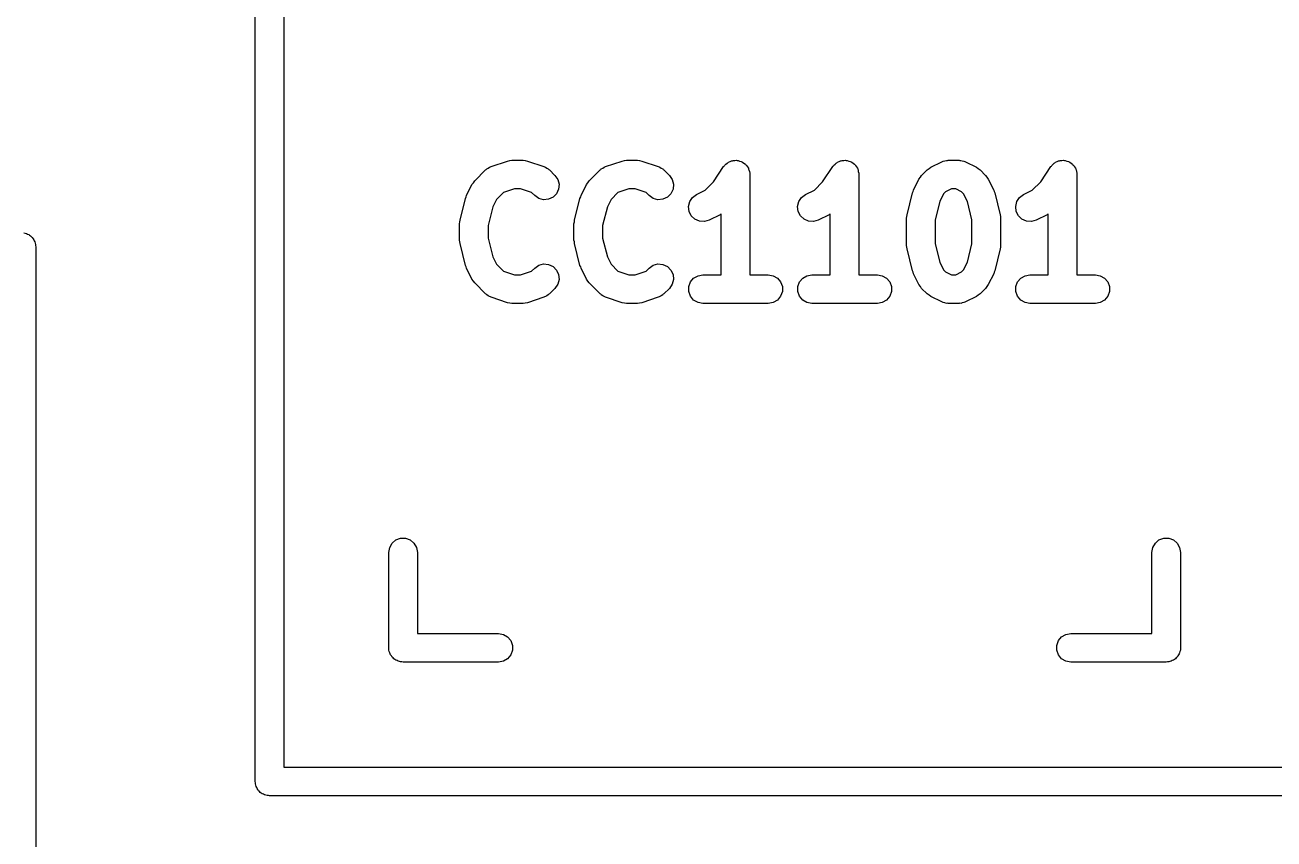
# Model space of a CAD drawing. Extents: x 10 to 287, y -200 to -10.
# Drawn here: x 185.92 to 192.47, y -60.5 to -56.24 of the extents above; entities that cross this region are included whole.
import ezdxf

# ---------------------------------------------------------------- set-up
doc = ezdxf.new("R2010")
doc.units = 0
doc.header["$MEASUREMENT"] = 0
doc.layers.add('BLACK', color=7, linetype='CONTINUOUS')

msp = doc.modelspace()

# ---------------------------------------------------------------- linework, layer by layer
at = {"layer": 'Black'}
for p, q in [((187.125, -60.2), (187.125, -54.8)), ((187.275, -55.9811), (187.275, -60.125)), ((188.362, -56.9788), (188.448, -56.9503)), ((188.448, -56.9503), (188.46, -56.9485)), ((188.46, -56.9485), (188.471, -56.9464)), ((188.471, -56.9464), (188.529, -56.9464)), ((188.529, -56.9464), (188.54, -56.9485)), ((188.54, -56.9485), (188.552, -56.9503)), ((188.552, -56.9503), (188.638, -56.9788)), ((188.962, -56.9788), (189.048, -56.9503)), ((189.048, -56.9503), (189.06, -56.9485)), ((189.06, -56.9485), (189.071, -56.9464)), ((189.071, -56.9464), (189.129, -56.9464)), ((189.129, -56.9464), (189.14, -56.9485)), ((189.14, -56.9485), (189.152, -56.9503)), ((189.152, -56.9503), (189.238, -56.9788)), ((189.605, -56.9565), (189.614, -56.9534)), ((189.614, -56.9534), (189.622, -56.9494)), ((189.622, -56.9494), (189.626, -56.949)), ((189.626, -56.949), (189.63, -56.9476)), ((189.63, -56.9476), (189.639, -56.9476)), ((189.639, -56.9476), (189.648, -56.9466)), ((189.648, -56.9466), (189.652, -56.9476)), ((189.652, -56.9476), (189.656, -56.9476)), ((189.656, -56.9476), (189.664, -56.9506)), ((189.664, -56.9506), (189.673, -56.9527)), ((189.673, -56.9527), (189.676, -56.9551)), ((190.177, -56.9565), (190.185, -56.9534)), ((190.185, -56.9534), (190.193, -56.9494)), ((190.193, -56.9494), (190.197, -56.949)), ((190.197, -56.949), (190.201, -56.9476)), ((190.201, -56.9476), (190.21, -56.9476)), ((190.21, -56.9476), (190.219, -56.9466)), ((190.219, -56.9466), (190.223, -56.9476)), ((190.223, -56.9476), (190.227, -56.9476)), ((190.227, -56.9476), (190.236, -56.9506)), ((190.236, -56.9506), (190.244, -56.9527)), ((190.244, -56.9527), (190.248, -56.9551)), ((190.666, -56.9829), (190.724, -56.9543)), ((190.724, -56.9543), (190.728, -56.9531)), ((190.728, -56.9531), (190.731, -56.951)), ((190.731, -56.951), (190.74, -56.9494)), ((190.74, -56.9494), (190.749, -56.9469)), ((190.749, -56.9469), (190.753, -56.9472)), ((190.753, -56.9472), (190.757, -56.9464)), ((190.757, -56.9464), (190.814, -56.9464)), ((190.814, -56.9464), (190.819, -56.9472)), ((190.819, -56.9472), (190.823, -56.9469)), ((190.823, -56.9469), (190.831, -56.9494)), ((190.831, -56.9494), (190.84, -56.951)), ((190.84, -56.951), (190.844, -56.9531)), ((190.844, -56.9531), (190.848, -56.9543)), ((190.848, -56.9543), (190.905, -56.9829)), ((191.32, -56.9565), (191.328, -56.9534)), ((191.328, -56.9534), (191.336, -56.9494)), ((191.336, -56.9494), (191.34, -56.949)), ((191.34, -56.949), (191.344, -56.9476)), ((191.344, -56.9476), (191.353, -56.9476)), ((191.353, -56.9476), (191.362, -56.9466)), ((191.362, -56.9466), (191.366, -56.9476)), ((191.366, -56.9476), (191.37, -56.9476)), ((191.37, -56.9476), (191.379, -56.9506)), ((191.379, -56.9506), (191.387, -56.9527)), ((191.387, -56.9527), (191.391, -56.9551)), ((188.276, -57.0541), (188.333, -56.997)), ((188.333, -56.997), (188.336, -56.9945)), ((188.336, -56.9945), (188.339, -56.9913)), ((188.339, -56.9913), (188.347, -56.9871)), ((188.347, -56.9871), (188.354, -56.982)), ((188.354, -56.982), (188.358, -56.9809)), ((188.358, -56.9809), (188.362, -56.9788)), ((188.638, -56.9788), (188.642, -56.9809)), ((188.642, -56.9809), (188.646, -56.982)), ((188.646, -56.982), (188.653, -56.9871)), ((188.653, -56.9871), (188.661, -56.9913)), ((188.661, -56.9913), (188.664, -56.9945)), ((188.664, -56.9945), (188.667, -56.997)), ((188.667, -56.997), (188.696, -57.0255)), ((188.876, -57.0541), (188.933, -56.997)), ((188.933, -56.997), (188.936, -56.9945)), ((188.936, -56.9945), (188.939, -56.9913)), ((188.939, -56.9913), (188.947, -56.9871)), ((188.947, -56.9871), (188.954, -56.982)), ((188.954, -56.982), (188.958, -56.9809)), ((188.958, -56.9809), (188.962, -56.9788)), ((189.238, -56.9788), (189.242, -56.9809)), ((189.242, -56.9809), (189.246, -56.982)), ((189.246, -56.982), (189.253, -56.9871)), ((189.253, -56.9871), (189.261, -56.9913)), ((189.261, -56.9913), (189.264, -56.9945)), ((189.264, -56.9945), (189.267, -56.997)), ((189.267, -56.997), (189.296, -57.0255)), ((189.527, -57.0594), (189.58, -56.9798)), ((189.58, -56.9798), (189.583, -56.9768)), ((189.583, -56.9768), (189.585, -56.9732)), ((189.585, -56.9732), (189.592, -56.9675)), ((189.592, -56.9675), (189.598, -56.961)), ((189.598, -56.961), (189.602, -56.9591)), ((189.602, -56.9591), (189.605, -56.9565)), ((189.676, -56.9551), (189.68, -56.9565)), ((189.68, -56.9565), (189.687, -56.9622)), ((189.687, -56.9622), (189.695, -56.9672)), ((189.695, -56.9672), (189.697, -56.9705)), ((189.697, -56.9705), (189.7, -56.9732)), ((189.7, -56.9732), (189.705, -56.981)), ((189.705, -56.981), (189.71, -56.9882)), ((189.71, -56.9882), (189.711, -56.9922)), ((189.711, -56.9922), (189.713, -56.9958)), ((189.713, -56.9958), (189.715, -57.0046)), ((189.715, -57.0046), (189.717, -57.0132)), ((189.717, -57.0132), (189.717, -57.0173)), ((189.717, -57.0173), (189.718, -57.0214)), ((190.099, -57.0594), (190.152, -56.9798)), ((190.152, -56.9798), (190.155, -56.9768)), ((190.155, -56.9768), (190.157, -56.9732)), ((190.157, -56.9732), (190.164, -56.9675)), ((190.164, -56.9675), (190.17, -56.961)), ((190.17, -56.961), (190.174, -56.9591)), ((190.174, -56.9591), (190.177, -56.9565)), ((190.248, -56.9551), (190.252, -56.9565)), ((190.252, -56.9565), (190.259, -56.9622)), ((190.259, -56.9622), (190.266, -56.9672)), ((190.266, -56.9672), (190.269, -56.9705)), ((190.269, -56.9705), (190.272, -56.9732)), ((190.272, -56.9732), (190.276, -56.981)), ((190.276, -56.981), (190.282, -56.9882)), ((190.282, -56.9882), (190.283, -56.9922)), ((190.283, -56.9922), (190.285, -56.9958)), ((190.285, -56.9958), (190.286, -57.0046)), ((190.286, -57.0046), (190.289, -57.0132)), ((190.289, -57.0132), (190.289, -57.0173)), ((190.289, -57.0173), (190.289, -57.0214)), ((190.618, -57.0255), (190.647, -56.997)), ((190.647, -56.997), (190.657, -56.9901)), ((190.657, -56.9901), (190.666, -56.9829)), ((190.905, -56.9829), (190.915, -56.9901)), ((190.915, -56.9901), (190.924, -56.997)), ((190.924, -56.997), (190.953, -57.0255)), ((191.242, -57.0594), (191.295, -56.9798)), ((191.295, -56.9798), (191.298, -56.9768)), ((191.298, -56.9768), (191.3, -56.9732)), ((191.3, -56.9732), (191.307, -56.9675)), ((191.307, -56.9675), (191.313, -56.961)), ((191.313, -56.961), (191.316, -56.9591)), ((191.316, -56.9591), (191.32, -56.9565)), ((191.391, -56.9551), (191.395, -56.9565)), ((191.395, -56.9565), (191.401, -56.9622)), ((191.401, -56.9622), (191.409, -56.9672)), ((191.409, -56.9672), (191.411, -56.9705)), ((191.411, -56.9705), (191.415, -56.9732)), ((191.415, -56.9732), (191.419, -56.981)), ((191.419, -56.981), (191.424, -56.9882)), ((191.424, -56.9882), (191.426, -56.9922)), ((191.426, -56.9922), (191.428, -56.9958)), ((191.428, -56.9958), (191.429, -57.0046)), ((191.429, -57.0046), (191.432, -57.0132)), ((191.432, -57.0132), (191.431, -57.0173)), ((191.431, -57.0173), (191.432, -57.0214)), ((188.233, -57.1307), (188.261, -57.0736)), ((188.261, -57.0736), (188.269, -57.0639)), ((188.269, -57.0639), (188.276, -57.0541)), ((188.696, -57.0255), (188.711, -57.0469)), ((188.711, -57.0469), (188.718, -57.072)), ((188.718, -57.072), (188.715, -57.098)), ((188.833, -57.1307), (188.861, -57.0736)), ((188.861, -57.0736), (188.869, -57.0639)), ((188.869, -57.0639), (188.876, -57.0541)), ((189.296, -57.0255), (189.311, -57.0469)), ((189.311, -57.0469), (189.318, -57.072)), ((189.318, -57.072), (189.315, -57.098)), ((189.484, -57.1026), (189.527, -57.0594)), ((189.718, -57.0214), (189.718, -57.5464)), ((190.056, -57.1026), (190.099, -57.0594)), ((190.289, -57.0214), (190.289, -57.5464)), ((190.576, -57.1022), (190.604, -57.045)), ((190.604, -57.045), (190.612, -57.0354)), ((190.612, -57.0354), (190.618, -57.0255)), ((190.953, -57.0255), (190.96, -57.0354)), ((190.96, -57.0354), (190.967, -57.045)), ((190.967, -57.045), (190.996, -57.1022)), ((191.198, -57.1026), (191.242, -57.0594)), ((191.432, -57.0214), (191.432, -57.5464)), ((188.199, -57.2604), (188.227, -57.1461)), ((188.227, -57.1461), (188.231, -57.1386)), ((188.231, -57.1386), (188.233, -57.1307)), ((188.426, -57.1156), (188.39, -57.1516)), ((188.484, -57.0964), (188.426, -57.1156)), ((188.516, -57.0964), (188.484, -57.0964)), ((188.574, -57.1156), (188.516, -57.0964)), ((188.59, -57.1316), (188.574, -57.1156)), ((188.611, -57.1465), (188.59, -57.1316)), ((188.636, -57.1533), (188.611, -57.1465)), ((188.686, -57.14), (188.662, -57.151)), ((188.704, -57.1216), (188.686, -57.14)), ((188.715, -57.098), (188.704, -57.1216)), ((188.799, -57.2604), (188.827, -57.1461)), ((188.827, -57.1461), (188.831, -57.1386)), ((188.831, -57.1386), (188.833, -57.1307)), ((189.026, -57.1156), (188.99, -57.1516)), ((189.084, -57.0964), (189.026, -57.1156)), ((189.116, -57.0964), (189.084, -57.0964)), ((189.174, -57.1156), (189.116, -57.0964)), ((189.19, -57.1316), (189.174, -57.1156)), ((189.211, -57.1465), (189.19, -57.1316)), ((189.236, -57.1533), (189.211, -57.1465)), ((189.286, -57.14), (189.262, -57.151)), ((189.304, -57.1216), (189.286, -57.14)), ((189.315, -57.098), (189.304, -57.1216)), ((189.403, -57.163), (189.417, -57.1413)), ((189.417, -57.1413), (189.438, -57.1258)), ((189.438, -57.1258), (189.484, -57.1026)), ((189.974, -57.163), (189.988, -57.1413)), ((189.988, -57.1413), (190.009, -57.1258)), ((190.009, -57.1258), (190.056, -57.1026)), ((190.542, -57.2318), (190.57, -57.1175)), ((190.57, -57.1175), (190.573, -57.11)), ((190.573, -57.11), (190.576, -57.1022)), ((190.733, -57.123), (190.714, -57.1619)), ((190.744, -57.1116), (190.733, -57.123)), ((190.775, -57.0964), (190.744, -57.1116)), ((190.797, -57.0964), (190.775, -57.0964)), ((190.827, -57.1116), (190.797, -57.0964)), ((190.838, -57.123), (190.827, -57.1116)), ((190.858, -57.1619), (190.838, -57.123)), ((190.996, -57.1022), (190.998, -57.11)), ((190.998, -57.11), (191.001, -57.1175)), ((191.001, -57.1175), (191.03, -57.2318)), ((191.117, -57.163), (191.131, -57.1413)), ((191.131, -57.1413), (191.152, -57.1258)), ((191.152, -57.1258), (191.198, -57.1026)), ((188.371, -57.1905), (188.346, -57.2878)), ((188.39, -57.1516), (188.371, -57.1905)), ((188.662, -57.151), (188.636, -57.1533)), ((188.971, -57.1905), (188.946, -57.2878)), ((188.99, -57.1516), (188.971, -57.1905)), ((189.262, -57.151), (189.236, -57.1533)), ((189.397, -57.1884), (189.403, -57.163)), ((189.4, -57.2142), (189.397, -57.1884)), ((189.411, -57.2375), (189.4, -57.2142)), ((189.968, -57.1884), (189.974, -57.163)), ((189.971, -57.2142), (189.968, -57.1884)), ((189.983, -57.2375), (189.971, -57.2142)), ((190.714, -57.1619), (190.689, -57.2592)), ((190.882, -57.2592), (190.858, -57.1619)), ((191.111, -57.1884), (191.117, -57.163)), ((191.114, -57.2142), (191.111, -57.1884)), ((191.125, -57.2375), (191.114, -57.2142)), ((188.196, -57.2786), (188.198, -57.2695)), ((188.196, -57.3643), (188.196, -57.2786)), ((188.198, -57.2695), (188.199, -57.2604)), ((188.796, -57.2786), (188.798, -57.2695)), ((188.796, -57.3643), (188.796, -57.2786)), ((188.798, -57.2695), (188.799, -57.2604)), ((189.43, -57.2554), (189.411, -57.2375)), ((189.454, -57.2658), (189.43, -57.2554)), ((189.48, -57.2674), (189.454, -57.2658)), ((189.505, -57.2599), (189.48, -57.2674)), ((189.562, -57.2314), (189.505, -57.2599)), ((189.568, -57.2271), (189.562, -57.2314)), ((189.568, -57.5464), (189.568, -57.2271)), ((190.002, -57.2554), (189.983, -57.2375)), ((190.025, -57.2658), (190.002, -57.2554)), ((190.051, -57.2674), (190.025, -57.2658)), ((190.076, -57.2599), (190.051, -57.2674)), ((190.134, -57.2314), (190.076, -57.2599)), ((190.139, -57.2271), (190.134, -57.2314)), ((190.139, -57.5464), (190.139, -57.2271)), ((190.539, -57.25), (190.541, -57.241)), ((190.539, -57.3929), (190.539, -57.25)), ((190.541, -57.241), (190.542, -57.2318)), ((190.689, -57.2592), (190.689, -57.3836)), ((190.882, -57.3836), (190.882, -57.2592)), ((191.03, -57.2318), (191.031, -57.241)), ((191.031, -57.241), (191.032, -57.25)), ((191.032, -57.25), (191.032, -57.3929)), ((191.144, -57.2554), (191.125, -57.2375)), ((191.168, -57.2658), (191.144, -57.2554)), ((191.194, -57.2674), (191.168, -57.2658)), ((191.219, -57.2599), (191.194, -57.2674)), ((191.276, -57.2314), (191.219, -57.2599)), ((191.282, -57.2271), (191.276, -57.2314)), ((191.282, -57.5464), (191.282, -57.2271)), ((185.913, -57.3261), (185.919, -57.3284)), ((185.919, -57.3284), (185.926, -57.3295)), ((185.926, -57.3295), (185.931, -57.3328)), ((185.931, -57.3328), (185.938, -57.335)), ((185.938, -57.335), (185.943, -57.3393)), ((185.943, -57.3393), (185.948, -57.3425)), ((185.948, -57.3425), (185.952, -57.3476)), ((188.346, -57.2878), (188.346, -57.3551)), ((188.946, -57.2878), (188.946, -57.3551)), ((185.952, -57.3476), (185.957, -57.3518)), ((185.957, -57.3518), (185.961, -57.3575)), ((185.961, -57.3575), (185.965, -57.3625)), ((185.965, -57.3625), (185.967, -57.3687)), ((185.967, -57.3687), (185.97, -57.3743)), ((185.97, -57.3743), (185.972, -57.3808)), ((185.972, -57.3808), (185.974, -57.387)), ((185.974, -57.387), (185.974, -57.3935)), ((185.974, -57.3935), (185.975, -57.4)), ((185.975, -57.4), (185.975, -60.6)), ((188.198, -57.3733), (188.196, -57.3643)), ((188.199, -57.3825), (188.198, -57.3733)), ((188.227, -57.4968), (188.199, -57.3825)), ((188.346, -57.3551), (188.371, -57.4524)), ((188.798, -57.3733), (188.796, -57.3643)), ((188.799, -57.3825), (188.798, -57.3733)), ((188.827, -57.4968), (188.799, -57.3825)), ((188.946, -57.3551), (188.971, -57.4524)), ((190.541, -57.4019), (190.539, -57.3929)), ((190.542, -57.411), (190.541, -57.4019)), ((190.57, -57.5253), (190.542, -57.411)), ((190.689, -57.3836), (190.714, -57.481)), ((190.858, -57.481), (190.882, -57.3836)), ((191.03, -57.411), (191.001, -57.5253)), ((191.031, -57.4019), (191.03, -57.411)), ((191.032, -57.3929), (191.031, -57.4019)), ((188.371, -57.4524), (188.39, -57.4913)), ((188.971, -57.4524), (188.99, -57.4913)), ((188.231, -57.5043), (188.227, -57.4968)), ((188.233, -57.5121), (188.231, -57.5043)), ((188.261, -57.5693), (188.233, -57.5121)), ((188.39, -57.4913), (188.426, -57.5273)), ((188.426, -57.5273), (188.484, -57.5464)), ((188.516, -57.5464), (188.574, -57.5273)), ((188.574, -57.5273), (188.59, -57.5113)), ((188.59, -57.5113), (188.611, -57.4963)), ((188.611, -57.4963), (188.636, -57.4896)), ((188.636, -57.4896), (188.662, -57.4918)), ((188.662, -57.4918), (188.686, -57.5028)), ((188.686, -57.5028), (188.704, -57.5213)), ((188.704, -57.5213), (188.715, -57.5449)), ((188.831, -57.5043), (188.827, -57.4968)), ((188.833, -57.5121), (188.831, -57.5043)), ((188.861, -57.5693), (188.833, -57.5121)), ((188.99, -57.4913), (189.026, -57.5273)), ((189.026, -57.5273), (189.084, -57.5464)), ((189.116, -57.5464), (189.174, -57.5273)), ((189.174, -57.5273), (189.19, -57.5113)), ((189.19, -57.5113), (189.211, -57.4963)), ((189.211, -57.4963), (189.236, -57.4896)), ((189.236, -57.4896), (189.262, -57.4918)), ((189.262, -57.4918), (189.286, -57.5028)), ((189.286, -57.5028), (189.304, -57.5213)), ((189.304, -57.5213), (189.315, -57.5449)), ((190.573, -57.5328), (190.57, -57.5253)), ((190.576, -57.5407), (190.573, -57.5328)), ((190.604, -57.5978), (190.576, -57.5407)), ((190.714, -57.481), (190.733, -57.5199)), ((190.733, -57.5199), (190.744, -57.5312)), ((190.744, -57.5312), (190.775, -57.5464)), ((190.797, -57.5464), (190.827, -57.5312)), ((190.827, -57.5312), (190.838, -57.5199)), ((190.838, -57.5199), (190.858, -57.481)), ((190.996, -57.5407), (190.967, -57.5978)), ((190.998, -57.5328), (190.996, -57.5407)), ((191.001, -57.5253), (190.998, -57.5328)), ((188.269, -57.5789), (188.261, -57.5693)), ((188.276, -57.5887), (188.269, -57.5789)), ((188.333, -57.6459), (188.276, -57.5887)), ((188.484, -57.5464), (188.516, -57.5464)), ((188.711, -57.596), (188.696, -57.6173)), ((188.718, -57.5708), (188.711, -57.596)), ((188.715, -57.5449), (188.718, -57.5708)), ((188.869, -57.5789), (188.861, -57.5693)), ((188.876, -57.5887), (188.869, -57.5789)), ((188.933, -57.6459), (188.876, -57.5887)), ((189.084, -57.5464), (189.116, -57.5464)), ((189.311, -57.596), (189.296, -57.6173)), ((189.318, -57.5708), (189.311, -57.596)), ((189.315, -57.5449), (189.318, -57.5708)), ((189.398, -57.6084), (189.406, -57.5839)), ((189.398, -57.6345), (189.398, -57.6084)), ((189.406, -57.5839), (189.423, -57.564)), ((189.423, -57.564), (189.446, -57.551)), ((189.446, -57.551), (189.471, -57.5464)), ((189.471, -57.5464), (189.568, -57.5464)), ((189.718, -57.5464), (189.814, -57.5464)), ((189.814, -57.5464), (189.84, -57.551)), ((189.84, -57.551), (189.862, -57.564)), ((189.862, -57.564), (189.879, -57.5839)), ((189.879, -57.5839), (189.888, -57.6084)), ((189.888, -57.6084), (189.888, -57.6345)), ((189.969, -57.6084), (189.978, -57.5839)), ((189.969, -57.6345), (189.969, -57.6084)), ((189.978, -57.5839), (189.995, -57.564)), ((189.995, -57.564), (190.017, -57.551)), ((190.017, -57.551), (190.043, -57.5464)), ((190.043, -57.5464), (190.139, -57.5464)), ((190.289, -57.5464), (190.386, -57.5464)), ((190.386, -57.5464), (190.411, -57.551)), ((190.411, -57.551), (190.434, -57.564)), ((190.434, -57.564), (190.451, -57.5839)), ((190.451, -57.5839), (190.46, -57.6084)), ((190.46, -57.6084), (190.46, -57.6345)), ((190.612, -57.6075), (190.604, -57.5978)), ((190.618, -57.6173), (190.612, -57.6075)), ((190.775, -57.5464), (190.797, -57.5464)), ((190.96, -57.6075), (190.953, -57.6173)), ((190.967, -57.5978), (190.96, -57.6075)), ((191.112, -57.6084), (191.121, -57.5839)), ((191.112, -57.6345), (191.112, -57.6084)), ((191.121, -57.5839), (191.138, -57.564)), ((191.138, -57.564), (191.16, -57.551)), ((191.16, -57.551), (191.186, -57.5464)), ((191.186, -57.5464), (191.282, -57.5464)), ((191.432, -57.5464), (191.529, -57.5464)), ((191.529, -57.5464), (191.554, -57.551)), ((191.554, -57.551), (191.577, -57.564)), ((191.577, -57.564), (191.594, -57.5839)), ((191.594, -57.5839), (191.602, -57.6084)), ((191.602, -57.6084), (191.602, -57.6345)), ((188.336, -57.6484), (188.333, -57.6459)), ((188.339, -57.6516), (188.336, -57.6484)), ((188.347, -57.6558), (188.339, -57.6516)), ((188.354, -57.6608), (188.347, -57.6558)), ((188.358, -57.6619), (188.354, -57.6608)), ((188.362, -57.664), (188.358, -57.6619)), ((188.448, -57.6926), (188.362, -57.664)), ((188.638, -57.664), (188.552, -57.6926)), ((188.642, -57.6619), (188.638, -57.664)), ((188.646, -57.6608), (188.642, -57.6619)), ((188.653, -57.6558), (188.646, -57.6608)), ((188.661, -57.6516), (188.653, -57.6558)), ((188.664, -57.6484), (188.661, -57.6516)), ((188.667, -57.6459), (188.664, -57.6484)), ((188.696, -57.6173), (188.667, -57.6459)), ((188.936, -57.6484), (188.933, -57.6459)), ((188.939, -57.6516), (188.936, -57.6484)), ((188.947, -57.6558), (188.939, -57.6516)), ((188.954, -57.6608), (188.947, -57.6558)), ((188.958, -57.6619), (188.954, -57.6608)), ((188.962, -57.664), (188.958, -57.6619)), ((189.048, -57.6926), (188.962, -57.664)), ((189.238, -57.664), (189.152, -57.6926)), ((189.242, -57.6619), (189.238, -57.664)), ((189.246, -57.6608), (189.242, -57.6619)), ((189.253, -57.6558), (189.246, -57.6608)), ((189.261, -57.6516), (189.253, -57.6558)), ((189.264, -57.6484), (189.261, -57.6516)), ((189.267, -57.6459), (189.264, -57.6484)), ((189.296, -57.6173), (189.267, -57.6459)), ((189.406, -57.6589), (189.398, -57.6345)), ((189.423, -57.6789), (189.406, -57.6589)), ((189.879, -57.6589), (189.862, -57.6789)), ((189.888, -57.6345), (189.879, -57.6589)), ((189.978, -57.6589), (189.969, -57.6345)), ((189.995, -57.6789), (189.978, -57.6589)), ((190.451, -57.6589), (190.434, -57.6789)), ((190.46, -57.6345), (190.451, -57.6589)), ((190.647, -57.6459), (190.618, -57.6173)), ((190.657, -57.6528), (190.647, -57.6459)), ((190.666, -57.6599), (190.657, -57.6528)), ((190.724, -57.6885), (190.666, -57.6599)), ((190.905, -57.6599), (190.848, -57.6885)), ((190.915, -57.6528), (190.905, -57.6599)), ((190.924, -57.6459), (190.915, -57.6528)), ((190.953, -57.6173), (190.924, -57.6459)), ((191.121, -57.6589), (191.112, -57.6345)), ((191.138, -57.6789), (191.121, -57.6589)), ((191.594, -57.6589), (191.577, -57.6789)), ((191.602, -57.6345), (191.594, -57.6589)), ((188.46, -57.6943), (188.448, -57.6926)), ((188.471, -57.6964), (188.46, -57.6943)), ((188.529, -57.6964), (188.471, -57.6964)), ((188.54, -57.6943), (188.529, -57.6964)), ((188.552, -57.6926), (188.54, -57.6943)), ((189.06, -57.6943), (189.048, -57.6926)), ((189.071, -57.6964), (189.06, -57.6943)), ((189.129, -57.6964), (189.071, -57.6964)), ((189.14, -57.6943), (189.129, -57.6964)), ((189.152, -57.6926), (189.14, -57.6943)), ((189.446, -57.6919), (189.423, -57.6789)), ((189.471, -57.6964), (189.446, -57.6919)), ((189.814, -57.6964), (189.471, -57.6964)), ((189.84, -57.6919), (189.814, -57.6964)), ((189.862, -57.6789), (189.84, -57.6919)), ((190.017, -57.6919), (189.995, -57.6789)), ((190.043, -57.6964), (190.017, -57.6919)), ((190.386, -57.6964), (190.043, -57.6964)), ((190.411, -57.6919), (190.386, -57.6964)), ((190.434, -57.6789), (190.411, -57.6919)), ((190.728, -57.6897), (190.724, -57.6885)), ((190.731, -57.6919), (190.728, -57.6897)), ((190.74, -57.6934), (190.731, -57.6919)), ((190.749, -57.6959), (190.74, -57.6934)), ((190.753, -57.6957), (190.749, -57.6959)), ((190.757, -57.6964), (190.753, -57.6957)), ((190.814, -57.6964), (190.757, -57.6964)), ((190.819, -57.6957), (190.814, -57.6964)), ((190.823, -57.6959), (190.819, -57.6957)), ((190.831, -57.6934), (190.823, -57.6959)), ((190.84, -57.6919), (190.831, -57.6934)), ((190.844, -57.6897), (190.84, -57.6919)), ((190.848, -57.6885), (190.844, -57.6897)), ((191.16, -57.6919), (191.138, -57.6789)), ((191.186, -57.6964), (191.16, -57.6919)), ((191.529, -57.6964), (191.186, -57.6964)), ((191.554, -57.6919), (191.529, -57.6964)), ((191.577, -57.6789), (191.554, -57.6919)), ((187.825, -59), (187.83, -58.9743)), ((187.83, -58.9743), (187.843, -58.9518)), ((187.843, -58.9518), (187.862, -58.935)), ((187.862, -58.935), (187.887, -58.9261)), ((187.887, -58.9261), (187.913, -58.9261)), ((187.913, -58.9261), (187.938, -58.935)), ((187.938, -58.935), (187.957, -58.9518)), ((187.957, -58.9518), (187.97, -58.9743)), ((187.97, -58.9743), (187.975, -59)), ((191.825, -59), (191.83, -58.9743)), ((191.83, -58.9743), (191.843, -58.9518)), ((191.843, -58.9518), (191.862, -58.935)), ((191.862, -58.935), (191.887, -58.9261)), ((191.887, -58.9261), (191.913, -58.9261)), ((191.913, -58.9261), (191.938, -58.935)), ((191.938, -58.935), (191.957, -58.9518)), ((191.957, -58.9518), (191.97, -58.9743)), ((191.97, -58.9743), (191.975, -59)), ((187.825, -59.5), (187.825, -59)), ((187.975, -59), (187.975, -59.425)), ((191.825, -59.425), (191.825, -59)), ((191.975, -59), (191.975, -59.5)), ((187.975, -59.425), (188.4, -59.425)), ((188.4, -59.425), (188.426, -59.4295)), ((188.426, -59.4295), (188.448, -59.4425)), ((191.352, -59.4425), (191.374, -59.4295)), ((191.374, -59.4295), (191.4, -59.425)), ((191.4, -59.425), (191.825, -59.425)), ((187.826, -59.5065), (187.825, -59.5)), ((187.826, -59.513), (187.826, -59.5065)), ((188.448, -59.4425), (188.465, -59.4625)), ((188.465, -59.4625), (188.474, -59.487)), ((188.474, -59.487), (188.474, -59.513)), ((191.326, -59.487), (191.335, -59.4625)), ((191.326, -59.513), (191.326, -59.487)), ((191.335, -59.4625), (191.352, -59.4425)), ((191.975, -59.5), (191.974, -59.5065)), ((191.974, -59.5065), (191.974, -59.513)), ((187.828, -59.5192), (187.826, -59.513)), ((187.83, -59.5257), (187.828, -59.5192)), ((187.833, -59.5313), (187.83, -59.5257)), ((187.835, -59.5375), (187.833, -59.5313)), ((187.839, -59.5425), (187.835, -59.5375)), ((187.843, -59.5482), (187.839, -59.5425)), ((187.848, -59.5524), (187.843, -59.5482)), ((187.852, -59.5575), (187.848, -59.5524)), ((187.857, -59.5607), (187.852, -59.5575)), ((187.862, -59.565), (187.857, -59.5607)), ((187.869, -59.5672), (187.862, -59.565)), ((187.874, -59.5705), (187.869, -59.5672)), ((187.881, -59.5716), (187.874, -59.5705)), ((187.887, -59.5739), (187.881, -59.5716)), ((188.426, -59.5705), (188.4, -59.575)), ((188.448, -59.5575), (188.426, -59.5705)), ((188.465, -59.5375), (188.448, -59.5575)), ((188.474, -59.513), (188.465, -59.5375)), ((191.335, -59.5375), (191.326, -59.513)), ((191.352, -59.5575), (191.335, -59.5375)), ((191.374, -59.5705), (191.352, -59.5575)), ((191.4, -59.575), (191.374, -59.5705)), ((191.919, -59.5716), (191.913, -59.5739)), ((191.926, -59.5705), (191.919, -59.5716)), ((191.931, -59.5672), (191.926, -59.5705)), ((191.938, -59.565), (191.931, -59.5672)), ((191.943, -59.5607), (191.938, -59.565)), ((191.948, -59.5575), (191.943, -59.5607)), ((191.952, -59.5524), (191.948, -59.5575)), ((191.957, -59.5482), (191.952, -59.5524)), ((191.961, -59.5425), (191.957, -59.5482)), ((191.965, -59.5375), (191.961, -59.5425)), ((191.967, -59.5313), (191.965, -59.5375)), ((191.97, -59.5257), (191.967, -59.5313)), ((191.972, -59.5192), (191.97, -59.5257)), ((191.974, -59.513), (191.972, -59.5192)), ((187.894, -59.5739), (187.887, -59.5739)), ((187.9, -59.575), (187.894, -59.5739)), ((188.4, -59.575), (187.9, -59.575)), ((191.9, -59.575), (191.4, -59.575)), ((191.906, -59.5739), (191.9, -59.575)), ((191.913, -59.5739), (191.906, -59.5739)), ((187.275, -60.125), (192.525, -60.125)), ((187.126, -60.2065), (187.125, -60.2)), ((187.126, -60.213), (187.126, -60.2065)), ((187.128, -60.2192), (187.126, -60.213)), ((187.13, -60.2257), (187.128, -60.2192)), ((187.133, -60.2313), (187.13, -60.2257)), ((187.135, -60.2375), (187.133, -60.2313)), ((187.139, -60.2425), (187.135, -60.2375)), ((187.143, -60.2482), (187.139, -60.2425)), ((187.148, -60.2524), (187.143, -60.2482)), ((187.152, -60.2575), (187.148, -60.2524)), ((187.157, -60.2607), (187.152, -60.2575)), ((187.162, -60.265), (187.157, -60.2607)), ((187.169, -60.2672), (187.162, -60.265)), ((187.174, -60.2705), (187.169, -60.2672)), ((187.181, -60.2716), (187.174, -60.2705)), ((187.187, -60.2739), (187.181, -60.2716)), ((187.194, -60.2739), (187.187, -60.2739)), ((187.2, -60.275), (187.194, -60.2739)), ((192.6, -60.275), (187.2, -60.275))]:
    msp.add_line(p, q, dxfattribs=at)

doc.saveas('drawing.dxf')
